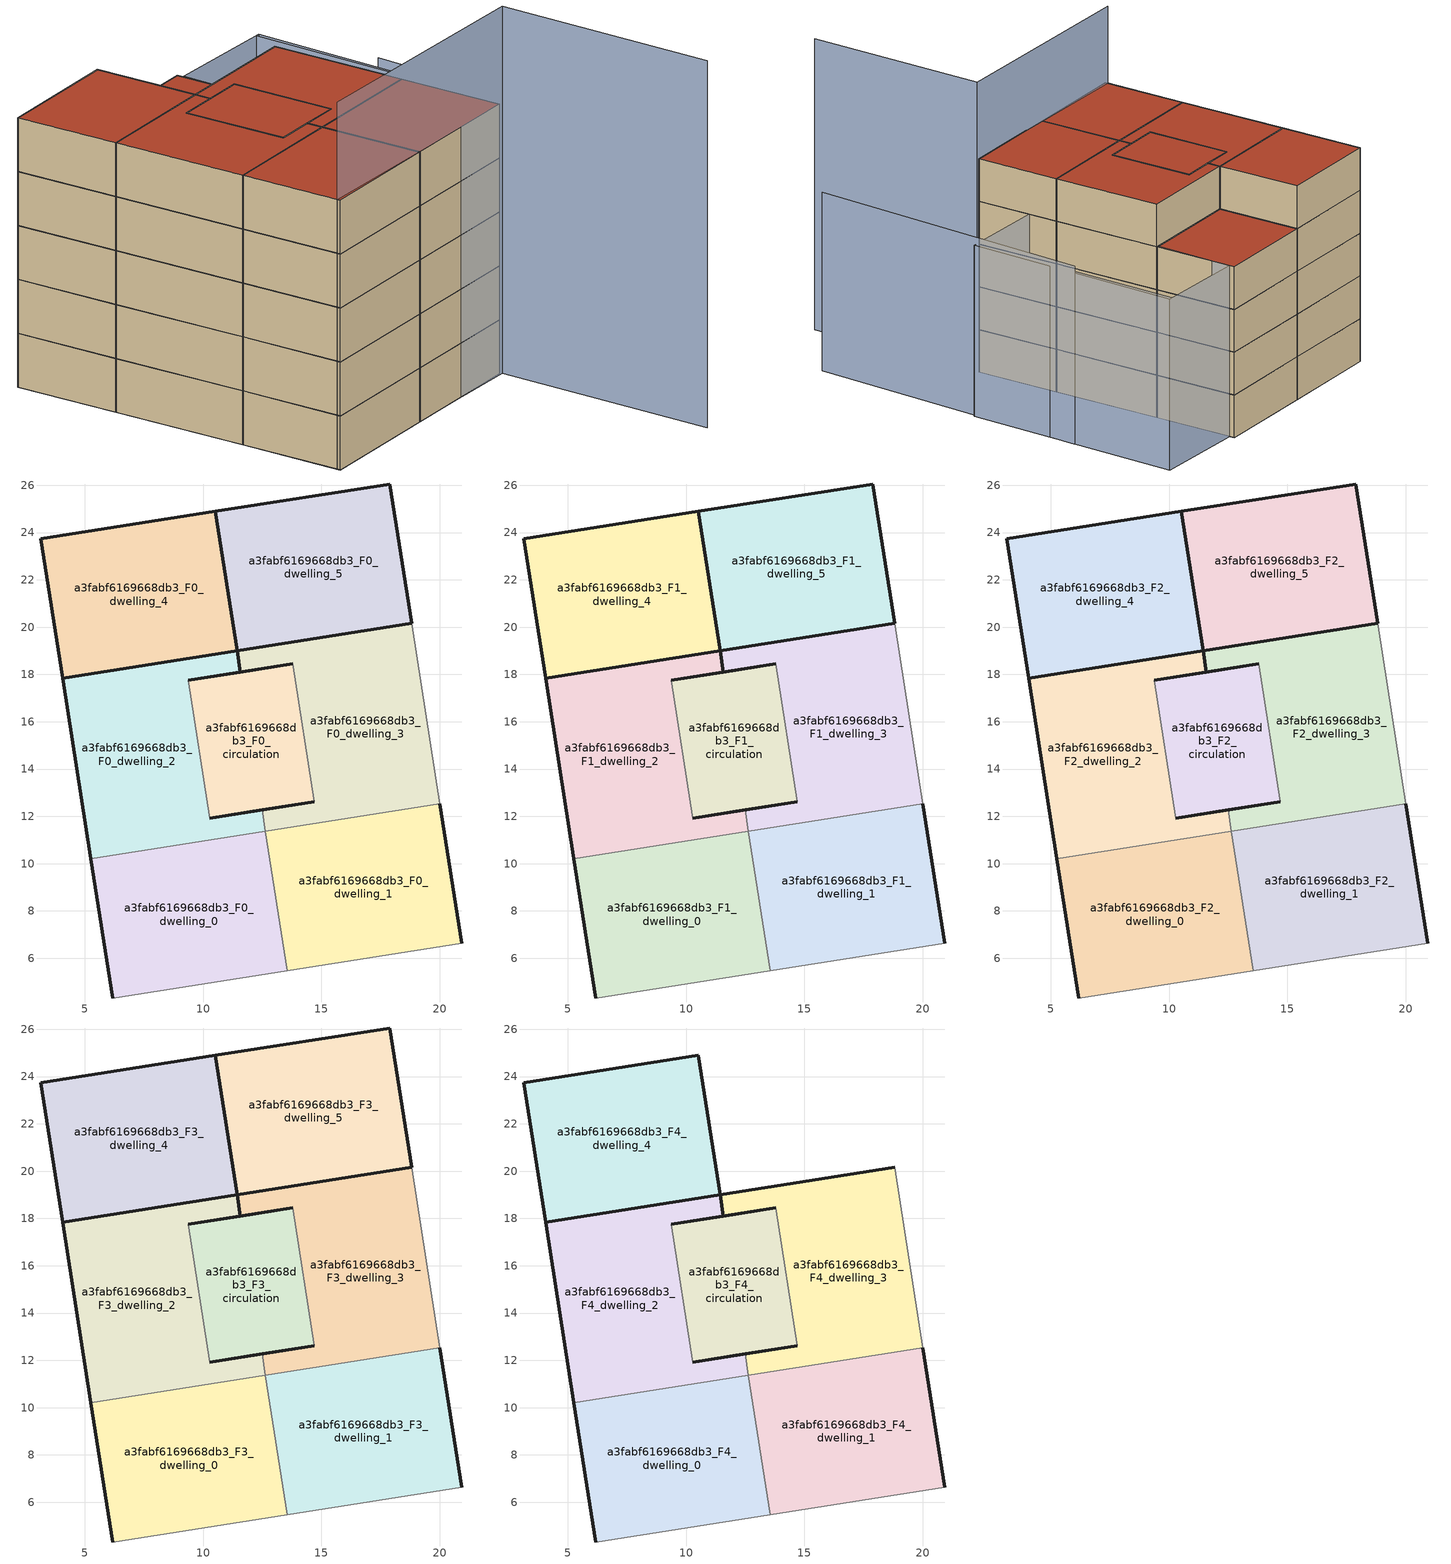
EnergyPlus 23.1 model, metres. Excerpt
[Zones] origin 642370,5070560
a3fabf6169668db3_F0_dwelling_0
 floor ground (EU_floor_Construction): 13.56,5.48 12.63,11.37 5.26,10.21 6.18,4.32 z0
 wall outside (EU_wall_Construction): 6.18,4.32 5.26,10.21 z0:3
 wall adiabatic (EU_wall_Construction): 13.56,5.48 6.18,4.32 z0:3
 wall to a3fabf6169668db3_F0_dwelling_1 (EU_wall_Construction): 12.63,11.37 13.56,5.48 z0:3
 wall to a3fabf6169668db3_F0_dwelling_2 (EU_wall_Construction): 5.26,10.21 12.63,11.37 z0:3
a3fabf6169668db3_F0_dwelling_1
 floor ground (EU_floor_Construction): 20.93,6.63 20.01,12.52 12.63,11.37 13.56,5.48 z0
 wall outside (EU_wall_Construction): 20.01,12.52 20.93,6.63 z0:3
 wall adiabatic (EU_wall_Construction): 20.93,6.63 13.56,5.48 z0:3
 wall to a3fabf6169668db3_F0_dwelling_3 (EU_wall_Construction): 12.63,11.37 20.01,12.52 z0:3
a3fabf6169668db3_F0_dwelling_2
 floor ground (EU_floor_Construction): 12.63,11.37 12.49,12.27 10.28,11.93 9.37,17.75 11.58,18.1 11.44,19 4.06,17.85 5.26,10.21 z0
 wall outside (EU_wall_Construction): 10.28,11.93 12.49,12.27 / 5.26,10.21 4.06,17.85 11.44,19 11.58,18.1 9.37,17.75 z0:3
 wall to a3fabf6169668db3_F0_circulation (EU_wall_Construction): 9.37,17.75 10.28,11.93 z0:3
 wall to a3fabf6169668db3_F0_dwelling_3 (EU_wall_Construction): 12.49,12.27 12.63,11.37 z0:3
a3fabf6169668db3_F0_dwelling_3
 floor ground (EU_floor_Construction): 20.01,12.52 18.81,20.16 11.44,19 11.58,18.1 13.79,18.45 14.7,12.62 12.49,12.27 12.63,11.37 z0
 wall outside (EU_wall_Construction): 12.49,12.27 14.7,12.62 / 13.79,18.45 11.58,18.1 11.44,19 18.81,20.16 z0:3
 wall adiabatic (EU_wall_Construction): 18.81,20.16 20.01,12.52 z0:3
 wall to a3fabf6169668db3_F0_circulation (EU_wall_Construction): 14.7,12.62 13.79,18.45 z0:3
a3fabf6169668db3_F0_dwelling_4
 floor ground (EU_floor_Construction): 11.44,19 10.51,24.89 3.14,23.74 4.06,17.85 z0
 wall outside (EU_wall_Construction): 11.44,19 4.06,17.85 3.14,23.74 10.51,24.89 11.44,19 z0:3
a3fabf6169668db3_F0_dwelling_5
 floor ground (EU_floor_Construction): 18.81,20.16 17.89,26.05 10.51,24.89 11.44,19 z0
 wall outside (EU_wall_Construction): 18.81,20.16 11.44,19 10.51,24.89 17.89,26.05 18.81,20.16 z0:3
a3fabf6169668db3_F0_circulation
 floor ground (EU_floor_Construction): 14.7,12.62 13.79,18.45 9.37,17.75 10.28,11.93 z0
 wall outside (EU_wall_Construction): 14.7,12.62 10.28,11.93 / 9.37,17.75 13.79,18.45 z0:3
a3fabf6169668db3_F1_dwelling_0
 floor to a3fabf6169668db3_F0_dwelling_0 (EU_floor_Construction): 13.56,5.48 12.63,11.37 5.26,10.21 6.18,4.32 z3
 wall outside (EU_wall_Construction): 6.18,4.32 5.26,10.21 z3:6
 wall adiabatic (EU_wall_Construction): 13.56,5.48 6.18,4.32 z3:6
 wall to a3fabf6169668db3_F1_dwelling_1 (EU_wall_Construction): 12.63,11.37 13.56,5.48 z3:6
 wall to a3fabf6169668db3_F1_dwelling_2 (EU_wall_Construction): 5.26,10.21 12.63,11.37 z3:6
a3fabf6169668db3_F1_dwelling_1
 floor to a3fabf6169668db3_F0_dwelling_1 (EU_floor_Construction): 20.93,6.63 20.01,12.52 12.63,11.37 13.56,5.48 z3
 wall outside (EU_wall_Construction): 20.01,12.52 20.93,6.63 z3:6
 wall adiabatic (EU_wall_Construction): 20.93,6.63 13.56,5.48 z3:6
 wall to a3fabf6169668db3_F1_dwelling_3 (EU_wall_Construction): 12.63,11.37 20.01,12.52 z3:6
a3fabf6169668db3_F1_dwelling_2
 floor to a3fabf6169668db3_F0_dwelling_2 (EU_floor_Construction): 12.63,11.37 12.49,12.27 10.28,11.93 9.37,17.75 11.58,18.1 11.44,19 4.06,17.85 5.26,10.21 z3
 wall outside (EU_wall_Construction): 10.28,11.93 12.49,12.27 / 5.26,10.21 4.06,17.85 11.44,19 11.58,18.1 9.37,17.75 z3:6
 wall to a3fabf6169668db3_F1_circulation (EU_wall_Construction): 9.37,17.75 10.28,11.93 z3:6
 wall to a3fabf6169668db3_F1_dwelling_3 (EU_wall_Construction): 12.49,12.27 12.63,11.37 z3:6
a3fabf6169668db3_F1_dwelling_3
 floor to a3fabf6169668db3_F0_dwelling_3 (EU_floor_Construction): 20.01,12.52 18.81,20.16 11.44,19 11.58,18.1 13.79,18.45 14.7,12.62 12.49,12.27 12.63,11.37 z3
 wall outside (EU_wall_Construction): 12.49,12.27 14.7,12.62 / 13.79,18.45 11.58,18.1 11.44,19 18.81,20.16 z3:6
 wall adiabatic (EU_wall_Construction): 18.81,20.16 20.01,12.52 z3:6
 wall to a3fabf6169668db3_F1_circulation (EU_wall_Construction): 14.7,12.62 13.79,18.45 z3:6
a3fabf6169668db3_F1_dwelling_4
 floor to a3fabf6169668db3_F0_dwelling_4 (EU_floor_Construction): 11.44,19 10.51,24.89 3.14,23.74 4.06,17.85 z3
 wall outside (EU_wall_Construction): 11.44,19 4.06,17.85 3.14,23.74 10.51,24.89 11.44,19 z3:6
a3fabf6169668db3_F1_dwelling_5
 floor to a3fabf6169668db3_F0_dwelling_5 (EU_floor_Construction): 18.81,20.16 17.89,26.05 10.51,24.89 11.44,19 z3
 wall outside (EU_wall_Construction): 18.81,20.16 11.44,19 10.51,24.89 17.89,26.05 18.81,20.16 z3:6
a3fabf6169668db3_F1_circulation
 floor to a3fabf6169668db3_F0_circulation (EU_floor_Construction): 14.7,12.62 13.79,18.45 9.37,17.75 10.28,11.93 z3
 wall outside (EU_wall_Construction): 14.7,12.62 10.28,11.93 / 9.37,17.75 13.79,18.45 z3:6
a3fabf6169668db3_F2_dwelling_0
 floor to a3fabf6169668db3_F1_dwelling_0 (EU_floor_Construction): 13.56,5.48 12.63,11.37 5.26,10.21 6.18,4.32 z6
 wall outside (EU_wall_Construction): 6.18,4.32 5.26,10.21 z6:9
 wall adiabatic (EU_wall_Construction): 13.56,5.48 6.18,4.32 z6:9
 wall to a3fabf6169668db3_F2_dwelling_1 (EU_wall_Construction): 12.63,11.37 13.56,5.48 z6:9
 wall to a3fabf6169668db3_F2_dwelling_2 (EU_wall_Construction): 5.26,10.21 12.63,11.37 z6:9
a3fabf6169668db3_F2_dwelling_1
 floor to a3fabf6169668db3_F1_dwelling_1 (EU_floor_Construction): 20.93,6.63 20.01,12.52 12.63,11.37 13.56,5.48 z6
 wall outside (EU_wall_Construction): 20.01,12.52 20.93,6.63 z6:9
 wall adiabatic (EU_wall_Construction): 20.93,6.63 13.56,5.48 z6:9
 wall to a3fabf6169668db3_F2_dwelling_3 (EU_wall_Construction): 12.63,11.37 20.01,12.52 z6:9
a3fabf6169668db3_F2_dwelling_2
 floor to a3fabf6169668db3_F1_dwelling_2 (EU_floor_Construction): 12.63,11.37 12.49,12.27 10.28,11.93 9.37,17.75 11.58,18.1 11.44,19 4.06,17.85 5.26,10.21 z6
 wall outside (EU_wall_Construction): 10.28,11.93 12.49,12.27 / 5.26,10.21 4.06,17.85 11.44,19 11.58,18.1 9.37,17.75 z6:9
 wall to a3fabf6169668db3_F2_circulation (EU_wall_Construction): 9.37,17.75 10.28,11.93 z6:9
 wall to a3fabf6169668db3_F2_dwelling_3 (EU_wall_Construction): 12.49,12.27 12.63,11.37 z6:9
a3fabf6169668db3_F2_dwelling_3
 floor to a3fabf6169668db3_F1_dwelling_3 (EU_floor_Construction): 20.01,12.52 18.81,20.16 11.44,19 11.58,18.1 13.79,18.45 14.7,12.62 12.49,12.27 12.63,11.37 z6
 wall outside (EU_wall_Construction): 12.49,12.27 14.7,12.62 / 13.79,18.45 11.58,18.1 11.44,19 18.81,20.16 z6:9
 wall adiabatic (EU_wall_Construction): 18.81,20.16 20.01,12.52 z6:9
 wall to a3fabf6169668db3_F2_circulation (EU_wall_Construction): 14.7,12.62 13.79,18.45 z6:9
a3fabf6169668db3_F2_dwelling_4
 floor to a3fabf6169668db3_F1_dwelling_4 (EU_floor_Construction): 11.44,19 10.51,24.89 3.14,23.74 4.06,17.85 z6
 wall outside (EU_wall_Construction): 11.44,19 4.06,17.85 3.14,23.74 10.51,24.89 11.44,19 z6:9
a3fabf6169668db3_F2_dwelling_5
 floor to a3fabf6169668db3_F1_dwelling_5 (EU_floor_Construction): 18.81,20.16 17.89,26.05 10.51,24.89 11.44,19 z6
 wall outside (EU_wall_Construction): 18.81,20.16 11.44,19 10.51,24.89 17.89,26.05 18.81,20.16 z6:9
a3fabf6169668db3_F2_circulation
 floor to a3fabf6169668db3_F1_circulation (EU_floor_Construction): 14.7,12.62 13.79,18.45 9.37,17.75 10.28,11.93 z6
 wall outside (EU_wall_Construction): 14.7,12.62 10.28,11.93 / 9.37,17.75 13.79,18.45 z6:9
a3fabf6169668db3_F3_dwelling_0
 floor to a3fabf6169668db3_F2_dwelling_0 (EU_floor_Construction): 13.56,5.48 12.63,11.37 5.26,10.21 6.18,4.32 z9
 wall outside (EU_wall_Construction): 6.18,4.32 5.26,10.21 z9:12
 wall adiabatic (EU_wall_Construction): 13.56,5.48 6.18,4.32 z9:12
 wall to a3fabf6169668db3_F3_dwelling_1 (EU_wall_Construction): 12.63,11.37 13.56,5.48 z9:12
 wall to a3fabf6169668db3_F3_dwelling_2 (EU_wall_Construction): 5.26,10.21 12.63,11.37 z9:12
a3fabf6169668db3_F3_dwelling_1
 floor to a3fabf6169668db3_F2_dwelling_1 (EU_floor_Construction): 20.93,6.63 20.01,12.52 12.63,11.37 13.56,5.48 z9
 wall outside (EU_wall_Construction): 20.01,12.52 20.93,6.63 z9:12
 wall adiabatic (EU_wall_Construction): 20.93,6.63 13.56,5.48 z9:12
 wall to a3fabf6169668db3_F3_dwelling_3 (EU_wall_Construction): 12.63,11.37 20.01,12.52 z9:12
a3fabf6169668db3_F3_dwelling_2
 floor to a3fabf6169668db3_F2_dwelling_2 (EU_floor_Construction): 12.63,11.37 12.49,12.27 10.28,11.93 9.37,17.75 11.58,18.1 11.44,19 4.06,17.85 5.26,10.21 z9
 wall outside (EU_wall_Construction): 10.28,11.93 12.49,12.27 / 5.26,10.21 4.06,17.85 11.44,19 11.58,18.1 9.37,17.75 z9:12
 wall to a3fabf6169668db3_F3_circulation (EU_wall_Construction): 9.37,17.75 10.28,11.93 z9:12
 wall to a3fabf6169668db3_F3_dwelling_3 (EU_wall_Construction): 12.49,12.27 12.63,11.37 z9:12
a3fabf6169668db3_F3_dwelling_3
 floor to a3fabf6169668db3_F2_dwelling_3 (EU_floor_Construction): 20.01,12.52 18.81,20.16 11.44,19 11.58,18.1 13.79,18.45 14.7,12.62 12.49,12.27 12.63,11.37 z9
 wall outside (EU_wall_Construction): 12.49,12.27 14.7,12.62 / 13.79,18.45 11.58,18.1 11.44,19 18.81,20.16 z9:12
 wall adiabatic (EU_wall_Construction): 18.81,20.16 20.01,12.52 z9:12
 wall to a3fabf6169668db3_F3_circulation (EU_wall_Construction): 14.7,12.62 13.79,18.45 z9:12
a3fabf6169668db3_F3_dwelling_4
 floor to a3fabf6169668db3_F2_dwelling_4 (EU_floor_Construction): 11.44,19 10.51,24.89 3.14,23.74 4.06,17.85 z9
 wall outside (EU_wall_Construction): 11.44,19 4.06,17.85 3.14,23.74 10.51,24.89 11.44,19 z9:12
a3fabf6169668db3_F3_dwelling_5
 floor to a3fabf6169668db3_F2_dwelling_5 (EU_floor_Construction): 18.81,20.16 17.89,26.05 10.51,24.89 11.44,19 z9
 wall outside (EU_wall_Construction): 18.81,20.16 11.44,19 10.51,24.89 17.89,26.05 18.81,20.16 z9:12
 roof outside (EU_roof_Construction): 17.89,26.05 18.81,20.16 11.44,19 10.51,24.89 z12
a3fabf6169668db3_F3_circulation
 floor to a3fabf6169668db3_F2_circulation (EU_floor_Construction): 14.7,12.62 13.79,18.45 9.37,17.75 10.28,11.93 z9
 wall outside (EU_wall_Construction): 14.7,12.62 10.28,11.93 / 9.37,17.75 13.79,18.45 z9:12
a3fabf6169668db3_F4_dwelling_0
 floor to a3fabf6169668db3_F3_dwelling_0 (EU_floor_Construction): 13.56,5.48 12.63,11.37 5.26,10.21 6.18,4.32 z12
 wall outside (EU_wall_Construction): 6.18,4.32 5.26,10.21 z12:15
 wall adiabatic (EU_wall_Construction): 13.56,5.48 6.18,4.32 z12:15
 wall to a3fabf6169668db3_F4_dwelling_1 (EU_wall_Construction): 12.63,11.37 13.56,5.48 z12:15
 wall to a3fabf6169668db3_F4_dwelling_2 (EU_wall_Construction): 5.26,10.21 12.63,11.37 z12:15
 roof outside (EU_roof_Construction): 12.63,11.37 13.56,5.48 6.18,4.32 5.26,10.21 z15
a3fabf6169668db3_F4_dwelling_1
 floor to a3fabf6169668db3_F3_dwelling_1 (EU_floor_Construction): 20.93,6.63 20.01,12.52 12.63,11.37 13.56,5.48 z12
 wall outside (EU_wall_Construction): 20.01,12.52 20.93,6.63 z12:15
 wall adiabatic (EU_wall_Construction): 20.93,6.63 13.56,5.48 z12:15
 wall to a3fabf6169668db3_F4_dwelling_3 (EU_wall_Construction): 12.63,11.37 20.01,12.52 z12:15
 roof outside (EU_roof_Construction): 20.01,12.52 20.93,6.63 13.56,5.48 12.63,11.37 z15
a3fabf6169668db3_F4_dwelling_2
 floor to a3fabf6169668db3_F3_dwelling_2 (EU_floor_Construction): 12.63,11.37 12.49,12.27 10.28,11.93 9.37,17.75 11.58,18.1 11.44,19 4.06,17.85 5.26,10.21 z12
 wall outside (EU_wall_Construction): 10.28,11.93 12.49,12.27 / 5.26,10.21 4.06,17.85 11.44,19 11.58,18.1 9.37,17.75 z12:15
 wall to a3fabf6169668db3_F4_circulation (EU_wall_Construction): 9.37,17.75 10.28,11.93 z12:15
 wall to a3fabf6169668db3_F4_dwelling_3 (EU_wall_Construction): 12.49,12.27 12.63,11.37 z12:15
 roof outside (EU_roof_Construction): 11.44,19 11.58,18.1 9.37,17.75 10.28,11.93 12.49,12.27 12.63,11.37 5.26,10.21 4.06,17.85 z15
a3fabf6169668db3_F4_dwelling_3
 floor to a3fabf6169668db3_F3_dwelling_3 (EU_floor_Construction): 20.01,12.52 18.81,20.16 11.44,19 11.58,18.1 13.79,18.45 14.7,12.62 12.49,12.27 12.63,11.37 z12
 wall outside (EU_wall_Construction): 12.49,12.27 14.7,12.62 / 13.79,18.45 11.58,18.1 11.44,19 18.81,20.16 z12:15
 wall adiabatic (EU_wall_Construction): 18.81,20.16 20.01,12.52 z12:15
 wall to a3fabf6169668db3_F4_circulation (EU_wall_Construction): 14.7,12.62 13.79,18.45 z12:15
 roof outside (EU_roof_Construction): 18.81,20.16 20.01,12.52 12.63,11.37 12.49,12.27 14.7,12.62 13.79,18.45 11.58,18.1 11.44,19 z15
a3fabf6169668db3_F4_dwelling_4
 floor to a3fabf6169668db3_F3_dwelling_4 (EU_floor_Construction): 11.44,19 10.51,24.89 3.14,23.74 4.06,17.85 z12
 wall outside (EU_wall_Construction): 11.44,19 4.06,17.85 3.14,23.74 10.51,24.89 11.44,19 z12:15
 roof outside (EU_roof_Construction): 10.51,24.89 11.44,19 4.06,17.85 3.14,23.74 z15
a3fabf6169668db3_F4_circulation
 floor to a3fabf6169668db3_F3_circulation (EU_floor_Construction): 14.7,12.62 13.79,18.45 9.37,17.75 10.28,11.93 z12
 wall outside (EU_wall_Construction): 14.7,12.62 10.28,11.93 / 9.37,17.75 13.79,18.45 z12:15
 roof outside (EU_roof_Construction): 13.79,18.45 14.7,12.62 10.28,11.93 9.37,17.75 z15
shading: 27.46,-1.09 25.54,19.11 z0:12.5; 25.9,14.81 24.39,26.46 / 17.99,25.69 24.6,26.49 / 24.6,26.49 26.44,11.2 / 26.44,11.2 19.84,10.4 / 19.84,10.4 17.99,25.69 z0:12; 6.15,4.51 21.06,6.59 / 21.06,6.59 22.8,-5.94 z0:20.4
[Building]
EU S2 Campaign: North Axis=0; Terrain=City; Solar Distribution=FullExterior
[Site:Location]
Lyon-Bron: Latitude=45.75; Longitude=5; Time Zone=1; Elevation=198
[SizingPeriod:WeatherFileDays]
AnnualSizingPeriod: Begin Month=1; Begin Day of Month=1; End Month=12; End Day of Month=31; Day of Week for Start Day=Monday; Use Weather File Daylight Saving Period=No; Use Weather File Rain and Snow Indicators=No
[MATERIAL]
EU_InternalMass_Material: Roughness=MediumRough; Thickness=0.1; Conductivity=1; Density=1800; Specific Heat=900; Thermal Absorptance=0.9; Solar Absorptance=0.7; Visible Absorptance=0.7
[MATERIAL:NOMASS] Roughness=MediumRough; Thermal Absorptance=0.9; Solar Absorptance=0.7; Visible Absorptance=0.7
Name | Thermal Resistance
EU_wall_NoMass | 0.776494
EU_roof_NoMass | 0.486893
EU_floor_NoMass | 0.421597
[CONSTRUCTION]
EU_wall_Construction: EU_wall_NoMass
EU_roof_Construction: EU_roof_NoMass
EU_floor_Construction: EU_floor_NoMass
EU_InternalMass_Construction: EU_InternalMass_Material
[ZONE] Type=1; Multiplier=1; Ceiling Height=autocalculate; Floor Area=autocalculate; Part of Total Floor Area=Yes
Name | Volume
a3fabf6169668db3_F0_dwelling_0; a3fabf6169668db3_F1_dwelling_0; a3fabf6169668db3_F2_dwelling_0; a3fabf6169668db3_F3_dwelling_0; a3fabf6169668db3_F4_dwelling_0; a3fabf6169668db3_F0_dwelling_1 | 133.504
a3fabf6169668db3_F1_dwelling_1; a3fabf6169668db3_F2_dwelling_1; a3fabf6169668db3_F3_dwelling_1; a3fabf6169668db3_F4_dwelling_1 | 133.503
a3fabf6169668db3_F0_dwelling_2; a3fabf6169668db3_F1_dwelling_2; a3fabf6169668db3_F2_dwelling_2; a3fabf6169668db3_F3_dwelling_2; a3fabf6169668db3_F4_dwelling_2 | 133.509
a3fabf6169668db3_F0_dwelling_3 | 133.505
a3fabf6169668db3_F1_dwelling_3; a3fabf6169668db3_F2_dwelling_3; a3fabf6169668db3_F3_dwelling_3; a3fabf6169668db3_F4_dwelling_3 | 133.506
a3fabf6169668db3_F0_dwelling_4; a3fabf6169668db3_F1_dwelling_4; a3fabf6169668db3_F2_dwelling_4; a3fabf6169668db3_F3_dwelling_4; a3fabf6169668db3_F4_dwelling_4 | 133.51
a3fabf6169668db3_F0_dwelling_5; a3fabf6169668db3_F1_dwelling_5; a3fabf6169668db3_F2_dwelling_5; a3fabf6169668db3_F3_dwelling_5 | 133.5
a3fabf6169668db3_F0_circulation | 79.2151
a3fabf6169668db3_F1_circulation; a3fabf6169668db3_F2_circulation; a3fabf6169668db3_F3_circulation; a3fabf6169668db3_F4_circulation | 79.2158
[INTERNALMASS] Construction=EU_InternalMass_Construction
Name | Zone or ZoneList | Surface Area
a3fabf6169668db3_F0_dwelling_0_EU_InternalMass | a3fabf6169668db3_F0_dwelling_0 | 44.5027
a3fabf6169668db3_F0_dwelling_1_EU_InternalMass | a3fabf6169668db3_F0_dwelling_1 | 44.5027
a3fabf6169668db3_F0_dwelling_2_EU_InternalMass | a3fabf6169668db3_F0_dwelling_2 | 44.5027
a3fabf6169668db3_F0_dwelling_3_EU_InternalMass | a3fabf6169668db3_F0_dwelling_3 | 44.5027
a3fabf6169668db3_F0_dwelling_4_EU_InternalMass | a3fabf6169668db3_F0_dwelling_4 | 44.5027
a3fabf6169668db3_F0_dwelling_5_EU_InternalMass | a3fabf6169668db3_F0_dwelling_5 | 44.5027
a3fabf6169668db3_F1_dwelling_0_EU_InternalMass | a3fabf6169668db3_F1_dwelling_0 | 44.5027
a3fabf6169668db3_F1_dwelling_1_EU_InternalMass | a3fabf6169668db3_F1_dwelling_1 | 44.5027
a3fabf6169668db3_F1_dwelling_2_EU_InternalMass | a3fabf6169668db3_F1_dwelling_2 | 44.5027
a3fabf6169668db3_F1_dwelling_3_EU_InternalMass | a3fabf6169668db3_F1_dwelling_3 | 44.5027
a3fabf6169668db3_F1_dwelling_4_EU_InternalMass | a3fabf6169668db3_F1_dwelling_4 | 44.5027
a3fabf6169668db3_F1_dwelling_5_EU_InternalMass | a3fabf6169668db3_F1_dwelling_5 | 44.5027
a3fabf6169668db3_F2_dwelling_0_EU_InternalMass | a3fabf6169668db3_F2_dwelling_0 | 44.5027
a3fabf6169668db3_F2_dwelling_1_EU_InternalMass | a3fabf6169668db3_F2_dwelling_1 | 44.5027
a3fabf6169668db3_F2_dwelling_2_EU_InternalMass | a3fabf6169668db3_F2_dwelling_2 | 44.5027
a3fabf6169668db3_F2_dwelling_3_EU_InternalMass | a3fabf6169668db3_F2_dwelling_3 | 44.5027
a3fabf6169668db3_F2_dwelling_4_EU_InternalMass | a3fabf6169668db3_F2_dwelling_4 | 44.5027
a3fabf6169668db3_F2_dwelling_5_EU_InternalMass | a3fabf6169668db3_F2_dwelling_5 | 44.5027
a3fabf6169668db3_F3_dwelling_0_EU_InternalMass | a3fabf6169668db3_F3_dwelling_0 | 44.5027
a3fabf6169668db3_F3_dwelling_1_EU_InternalMass | a3fabf6169668db3_F3_dwelling_1 | 44.5027
a3fabf6169668db3_F3_dwelling_2_EU_InternalMass | a3fabf6169668db3_F3_dwelling_2 | 44.5027
a3fabf6169668db3_F3_dwelling_3_EU_InternalMass | a3fabf6169668db3_F3_dwelling_3 | 44.5027
a3fabf6169668db3_F3_dwelling_4_EU_InternalMass | a3fabf6169668db3_F3_dwelling_4 | 44.5027
a3fabf6169668db3_F3_dwelling_5_EU_InternalMass | a3fabf6169668db3_F3_dwelling_5 | 44.5027
a3fabf6169668db3_F4_dwelling_0_EU_InternalMass | a3fabf6169668db3_F4_dwelling_0 | 44.5027
a3fabf6169668db3_F4_dwelling_1_EU_InternalMass | a3fabf6169668db3_F4_dwelling_1 | 44.5027
a3fabf6169668db3_F4_dwelling_2_EU_InternalMass | a3fabf6169668db3_F4_dwelling_2 | 89.0053
a3fabf6169668db3_F4_dwelling_3_EU_InternalMass | a3fabf6169668db3_F4_dwelling_3 | 44.5027
a3fabf6169668db3_F4_dwelling_4_EU_InternalMass | a3fabf6169668db3_F4_dwelling_4 | 44.5027
[OTHEREQUIPMENT] Fuel Type=Electricity; Design Level Calculation Method=Watts/Area; Power per Zone Floor Area=1; Fraction Latent=0; Fraction Radiant=0; Fraction Lost=0; Carbon Dioxide Generation Rate=0; EndUse Subcategory=EU_Step8_InternalGains
Name | Zone or ZoneList or Space or SpaceList | Schedule
EU_Step8_InternalGain_a3fabf6169668db3_F0_dwelling_0_f000 | a3fabf6169668db3_F0_dwelling_0 | EU_Step8_GainSchedule_a3fabf6169668db3_F0_dwelling_0_f000
EU_Step8_InternalGain_a3fabf6169668db3_F0_dwelling_1_f000 | a3fabf6169668db3_F0_dwelling_1 | EU_Step8_GainSchedule_a3fabf6169668db3_F0_dwelling_1_f000
EU_Step8_InternalGain_a3fabf6169668db3_F0_dwelling_2_f000 | a3fabf6169668db3_F0_dwelling_2 | EU_Step8_GainSchedule_a3fabf6169668db3_F0_dwelling_2_f000
EU_Step8_InternalGain_a3fabf6169668db3_F0_dwelling_3_f000 | a3fabf6169668db3_F0_dwelling_3 | EU_Step8_GainSchedule_a3fabf6169668db3_F0_dwelling_3_f000
EU_Step8_InternalGain_a3fabf6169668db3_F0_dwelling_4_f000 | a3fabf6169668db3_F0_dwelling_4 | EU_Step8_GainSchedule_a3fabf6169668db3_F0_dwelling_4_f000
EU_Step8_InternalGain_a3fabf6169668db3_F0_dwelling_5_f000 | a3fabf6169668db3_F0_dwelling_5 | EU_Step8_GainSchedule_a3fabf6169668db3_F0_dwelling_5_f000
EU_Step8_InternalGain_a3fabf6169668db3_F1_dwelling_0_f000 | a3fabf6169668db3_F1_dwelling_0 | EU_Step8_GainSchedule_a3fabf6169668db3_F1_dwelling_0_f000
EU_Step8_InternalGain_a3fabf6169668db3_F1_dwelling_1_f000 | a3fabf6169668db3_F1_dwelling_1 | EU_Step8_GainSchedule_a3fabf6169668db3_F1_dwelling_1_f000
EU_Step8_InternalGain_a3fabf6169668db3_F1_dwelling_2_f000 | a3fabf6169668db3_F1_dwelling_2 | EU_Step8_GainSchedule_a3fabf6169668db3_F1_dwelling_2_f000
EU_Step8_InternalGain_a3fabf6169668db3_F1_dwelling_3_f000 | a3fabf6169668db3_F1_dwelling_3 | EU_Step8_GainSchedule_a3fabf6169668db3_F1_dwelling_3_f000
EU_Step8_InternalGain_a3fabf6169668db3_F1_dwelling_4_f000 | a3fabf6169668db3_F1_dwelling_4 | EU_Step8_GainSchedule_a3fabf6169668db3_F1_dwelling_4_f000
EU_Step8_InternalGain_a3fabf6169668db3_F1_dwelling_5_f000 | a3fabf6169668db3_F1_dwelling_5 | EU_Step8_GainSchedule_a3fabf6169668db3_F1_dwelling_5_f000
EU_Step8_InternalGain_a3fabf6169668db3_F2_dwelling_0_f000 | a3fabf6169668db3_F2_dwelling_0 | EU_Step8_GainSchedule_a3fabf6169668db3_F2_dwelling_0_f000
EU_Step8_InternalGain_a3fabf6169668db3_F2_dwelling_1_f000 | a3fabf6169668db3_F2_dwelling_1 | EU_Step8_GainSchedule_a3fabf6169668db3_F2_dwelling_1_f000
EU_Step8_InternalGain_a3fabf6169668db3_F2_dwelling_2_f000 | a3fabf6169668db3_F2_dwelling_2 | EU_Step8_GainSchedule_a3fabf6169668db3_F2_dwelling_2_f000
EU_Step8_InternalGain_a3fabf6169668db3_F2_dwelling_3_f000 | a3fabf6169668db3_F2_dwelling_3 | EU_Step8_GainSchedule_a3fabf6169668db3_F2_dwelling_3_f000
EU_Step8_InternalGain_a3fabf6169668db3_F2_dwelling_4_f000 | a3fabf6169668db3_F2_dwelling_4 | EU_Step8_GainSchedule_a3fabf6169668db3_F2_dwelling_4_f000
EU_Step8_InternalGain_a3fabf6169668db3_F2_dwelling_5_f000 | a3fabf6169668db3_F2_dwelling_5 | EU_Step8_GainSchedule_a3fabf6169668db3_F2_dwelling_5_f000
EU_Step8_InternalGain_a3fabf6169668db3_F3_dwelling_0_f000 | a3fabf6169668db3_F3_dwelling_0 | EU_Step8_GainSchedule_a3fabf6169668db3_F3_dwelling_0_f000
EU_Step8_InternalGain_a3fabf6169668db3_F3_dwelling_1_f000 | a3fabf6169668db3_F3_dwelling_1 | EU_Step8_GainSchedule_a3fabf6169668db3_F3_dwelling_1_f000
EU_Step8_InternalGain_a3fabf6169668db3_F3_dwelling_2_f000 | a3fabf6169668db3_F3_dwelling_2 | EU_Step8_GainSchedule_a3fabf6169668db3_F3_dwelling_2_f000
EU_Step8_InternalGain_a3fabf6169668db3_F3_dwelling_3_f000 | a3fabf6169668db3_F3_dwelling_3 | EU_Step8_GainSchedule_a3fabf6169668db3_F3_dwelling_3_f000
EU_Step8_InternalGain_a3fabf6169668db3_F3_dwelling_4_f000 | a3fabf6169668db3_F3_dwelling_4 | EU_Step8_GainSchedule_a3fabf6169668db3_F3_dwelling_4_f000
EU_Step8_InternalGain_a3fabf6169668db3_F3_dwelling_5_f000 | a3fabf6169668db3_F3_dwelling_5 | EU_Step8_GainSchedule_a3fabf6169668db3_F3_dwelling_5_f000
EU_Step8_InternalGain_a3fabf6169668db3_F4_dwelling_0_f000 | a3fabf6169668db3_F4_dwelling_0 | EU_Step8_GainSchedule_a3fabf6169668db3_F4_dwelling_0_f000
EU_Step8_InternalGain_a3fabf6169668db3_F4_dwelling_1_f000 | a3fabf6169668db3_F4_dwelling_1 | EU_Step8_GainSchedule_a3fabf6169668db3_F4_dwelling_1_f000
EU_Step8_InternalGain_a3fabf6169668db3_F4_dwelling_2_f000 | a3fabf6169668db3_F4_dwelling_2 | EU_Step8_GainSchedule_a3fabf6169668db3_F4_dwelling_2_f000
EU_Step8_InternalGain_a3fabf6169668db3_F4_dwelling_3_f000 | a3fabf6169668db3_F4_dwelling_3 | EU_Step8_GainSchedule_a3fabf6169668db3_F4_dwelling_3_f000
EU_Step8_InternalGain_a3fabf6169668db3_F4_dwelling_4_f000 | a3fabf6169668db3_F4_dwelling_4 | EU_Step8_GainSchedule_a3fabf6169668db3_F4_dwelling_4_f000
[ZONEINFILTRATION:DESIGNFLOWRATE] Schedule=EU_AlwaysOn; Design Flow Rate Calculation Method=Flow/Area; Flow Rate per Floor Area=0.0005; Constant Term Coefficient=1; Temperature Term Coefficient=0; Velocity Term Coefficient=0; Velocity Squared Term Coefficient=0
Name | Zone or ZoneList or Space or SpaceList
EU_Circulation_Infiltration_a3fabf6169668db3_F0_circulation | a3fabf6169668db3_F0_circulation
EU_Circulation_Infiltration_a3fabf6169668db3_F1_circulation | a3fabf6169668db3_F1_circulation
EU_Circulation_Infiltration_a3fabf6169668db3_F2_circulation | a3fabf6169668db3_F2_circulation
EU_Circulation_Infiltration_a3fabf6169668db3_F3_circulation | a3fabf6169668db3_F3_circulation
EU_Circulation_Infiltration_a3fabf6169668db3_F4_circulation | a3fabf6169668db3_F4_circulation
[ZONEVENTILATION:DESIGNFLOWRATE] Schedule=EU_AlwaysOn; Design Flow Rate Calculation Method=AirChanges/Hour; Air Changes per Hour=0.693814; Ventilation Type=Natural; Fan Pressure Rise=0; Fan Total Efficiency=1; Constant Term Coefficient=1; Temperature Term Coefficient=0; Velocity Term Coefficient=0; Velocity Squared Term Coefficient=0; Minimum Indoor Temperature=-100; Maximum Indoor Temperature=100; Delta Temperature=-100; Minimum Outdoor Temperature=-100; Maximum Outdoor Temperature=100; Maximum Wind Speed=40
Name | Zone or ZoneList or Space or SpaceList
EU_ConstantAir_a3fabf6169668db3_F0_dwelling_0 | a3fabf6169668db3_F0_dwelling_0
EU_ConstantAir_a3fabf6169668db3_F0_dwelling_1 | a3fabf6169668db3_F0_dwelling_1
EU_ConstantAir_a3fabf6169668db3_F0_dwelling_2 | a3fabf6169668db3_F0_dwelling_2
EU_ConstantAir_a3fabf6169668db3_F0_dwelling_3 | a3fabf6169668db3_F0_dwelling_3
EU_ConstantAir_a3fabf6169668db3_F0_dwelling_4 | a3fabf6169668db3_F0_dwelling_4
EU_ConstantAir_a3fabf6169668db3_F0_dwelling_5 | a3fabf6169668db3_F0_dwelling_5
EU_ConstantAir_a3fabf6169668db3_F1_dwelling_0 | a3fabf6169668db3_F1_dwelling_0
EU_ConstantAir_a3fabf6169668db3_F1_dwelling_1 | a3fabf6169668db3_F1_dwelling_1
EU_ConstantAir_a3fabf6169668db3_F1_dwelling_2 | a3fabf6169668db3_F1_dwelling_2
EU_ConstantAir_a3fabf6169668db3_F1_dwelling_3 | a3fabf6169668db3_F1_dwelling_3
EU_ConstantAir_a3fabf6169668db3_F1_dwelling_4 | a3fabf6169668db3_F1_dwelling_4
EU_ConstantAir_a3fabf6169668db3_F1_dwelling_5 | a3fabf6169668db3_F1_dwelling_5
EU_ConstantAir_a3fabf6169668db3_F2_dwelling_0 | a3fabf6169668db3_F2_dwelling_0
EU_ConstantAir_a3fabf6169668db3_F2_dwelling_1 | a3fabf6169668db3_F2_dwelling_1
EU_ConstantAir_a3fabf6169668db3_F2_dwelling_2 | a3fabf6169668db3_F2_dwelling_2
EU_ConstantAir_a3fabf6169668db3_F2_dwelling_3 | a3fabf6169668db3_F2_dwelling_3
EU_ConstantAir_a3fabf6169668db3_F2_dwelling_4 | a3fabf6169668db3_F2_dwelling_4
EU_ConstantAir_a3fabf6169668db3_F2_dwelling_5 | a3fabf6169668db3_F2_dwelling_5
EU_ConstantAir_a3fabf6169668db3_F3_dwelling_0 | a3fabf6169668db3_F3_dwelling_0
EU_ConstantAir_a3fabf6169668db3_F3_dwelling_1 | a3fabf6169668db3_F3_dwelling_1
EU_ConstantAir_a3fabf6169668db3_F3_dwelling_2 | a3fabf6169668db3_F3_dwelling_2
EU_ConstantAir_a3fabf6169668db3_F3_dwelling_3 | a3fabf6169668db3_F3_dwelling_3
EU_ConstantAir_a3fabf6169668db3_F3_dwelling_4 | a3fabf6169668db3_F3_dwelling_4
EU_ConstantAir_a3fabf6169668db3_F3_dwelling_5 | a3fabf6169668db3_F3_dwelling_5
EU_ConstantAir_a3fabf6169668db3_F4_dwelling_0 | a3fabf6169668db3_F4_dwelling_0
EU_ConstantAir_a3fabf6169668db3_F4_dwelling_1 | a3fabf6169668db3_F4_dwelling_1
EU_ConstantAir_a3fabf6169668db3_F4_dwelling_2 | a3fabf6169668db3_F4_dwelling_2
EU_ConstantAir_a3fabf6169668db3_F4_dwelling_3 | a3fabf6169668db3_F4_dwelling_3
EU_ConstantAir_a3fabf6169668db3_F4_dwelling_4 | a3fabf6169668db3_F4_dwelling_4
[HVACTEMPLATE:THERMOSTAT] Constant Heating Setpoint=20; Constant Cooling Setpoint=50
EU_HeatOnly_a3fabf6169668db3_F0_dwelling_0; EU_HeatOnly_a3fabf6169668db3_F0_dwelling_1; EU_HeatOnly_a3fabf6169668db3_F0_dwelling_2; EU_HeatOnly_a3fabf6169668db3_F0_dwelling_3; EU_HeatOnly_a3fabf6169668db3_F0_dwelling_4; EU_HeatOnly_a3fabf6169668db3_F0_dwelling_5; EU_HeatOnly_a3fabf6169668db3_F1_dwelling_0; EU_HeatOnly_a3fabf6169668db3_F1_dwelling_1; EU_HeatOnly_a3fabf6169668db3_F1_dwelling_2; EU_HeatOnly_a3fabf6169668db3_F1_dwelling_3; EU_HeatOnly_a3fabf6169668db3_F1_dwelling_4; EU_HeatOnly_a3fabf6169668db3_F1_dwelling_5; EU_HeatOnly_a3fabf6169668db3_F2_dwelling_0; EU_HeatOnly_a3fabf6169668db3_F2_dwelling_1; EU_HeatOnly_a3fabf6169668db3_F2_dwelling_2; EU_HeatOnly_a3fabf6169668db3_F2_dwelling_3; EU_HeatOnly_a3fabf6169668db3_F2_dwelling_4; EU_HeatOnly_a3fabf6169668db3_F2_dwelling_5; EU_HeatOnly_a3fabf6169668db3_F3_dwelling_0; EU_HeatOnly_a3fabf6169668db3_F3_dwelling_1; EU_HeatOnly_a3fabf6169668db3_F3_dwelling_2; EU_HeatOnly_a3fabf6169668db3_F3_dwelling_3; EU_HeatOnly_a3fabf6169668db3_F3_dwelling_4; EU_HeatOnly_a3fabf6169668db3_F3_dwelling_5; EU_HeatOnly_a3fabf6169668db3_F4_dwelling_0; EU_HeatOnly_a3fabf6169668db3_F4_dwelling_1; EU_HeatOnly_a3fabf6169668db3_F4_dwelling_2; EU_HeatOnly_a3fabf6169668db3_F4_dwelling_3; EU_HeatOnly_a3fabf6169668db3_F4_dwelling_4
[HVACTEMPLATE:ZONE:IDEALLOADSAIRSYSTEM] System Availability Schedule=EU_AlwaysOn; Maximum Heating Supply Air Temperature=50; Minimum Cooling Supply Air Temperature=13; Maximum Heating Supply Air Humidity Ratio=0.0156; Minimum Cooling Supply Air Humidity Ratio=0.0077; Heating Limit=NoLimit; Cooling Limit=NoLimit; Heating Availability Schedule=EU_AlwaysOn; Cooling Availability Schedule=EU_CoolingOff; Dehumidification Control Type=ConstantSensibleHeatRatio; Cooling Sensible Heat Ratio=0.7; Dehumidification Setpoint=60; Humidification Control Type=None; Humidification Setpoint=30; Outdoor Air Method=None; Outdoor Air Flow Rate per Person=0.00944; Outdoor Air Flow Rate per Zone Floor Area=0; Outdoor Air Flow Rate per Zone=0; Demand Controlled Ventilation Type=None; Outdoor Air Economizer Type=NoEconomizer; Heat Recovery Type=None; Sensible Heat Recovery Effectiveness=0.7; Latent Heat Recovery Effectiveness=0.65
Name | Template Thermostat
a3fabf6169668db3_F0_dwelling_0 | EU_HeatOnly_a3fabf6169668db3_F0_dwelling_0
a3fabf6169668db3_F0_dwelling_1 | EU_HeatOnly_a3fabf6169668db3_F0_dwelling_1
a3fabf6169668db3_F0_dwelling_2 | EU_HeatOnly_a3fabf6169668db3_F0_dwelling_2
a3fabf6169668db3_F0_dwelling_3 | EU_HeatOnly_a3fabf6169668db3_F0_dwelling_3
a3fabf6169668db3_F0_dwelling_4 | EU_HeatOnly_a3fabf6169668db3_F0_dwelling_4
a3fabf6169668db3_F0_dwelling_5 | EU_HeatOnly_a3fabf6169668db3_F0_dwelling_5
a3fabf6169668db3_F1_dwelling_0 | EU_HeatOnly_a3fabf6169668db3_F1_dwelling_0
a3fabf6169668db3_F1_dwelling_1 | EU_HeatOnly_a3fabf6169668db3_F1_dwelling_1
a3fabf6169668db3_F1_dwelling_2 | EU_HeatOnly_a3fabf6169668db3_F1_dwelling_2
a3fabf6169668db3_F1_dwelling_3 | EU_HeatOnly_a3fabf6169668db3_F1_dwelling_3
a3fabf6169668db3_F1_dwelling_4 | EU_HeatOnly_a3fabf6169668db3_F1_dwelling_4
a3fabf6169668db3_F1_dwelling_5 | EU_HeatOnly_a3fabf6169668db3_F1_dwelling_5
a3fabf6169668db3_F2_dwelling_0 | EU_HeatOnly_a3fabf6169668db3_F2_dwelling_0
a3fabf6169668db3_F2_dwelling_1 | EU_HeatOnly_a3fabf6169668db3_F2_dwelling_1
a3fabf6169668db3_F2_dwelling_2 | EU_HeatOnly_a3fabf6169668db3_F2_dwelling_2
a3fabf6169668db3_F2_dwelling_3 | EU_HeatOnly_a3fabf6169668db3_F2_dwelling_3
a3fabf6169668db3_F2_dwelling_4 | EU_HeatOnly_a3fabf6169668db3_F2_dwelling_4
a3fabf6169668db3_F2_dwelling_5 | EU_HeatOnly_a3fabf6169668db3_F2_dwelling_5
a3fabf6169668db3_F3_dwelling_0 | EU_HeatOnly_a3fabf6169668db3_F3_dwelling_0
a3fabf6169668db3_F3_dwelling_1 | EU_HeatOnly_a3fabf6169668db3_F3_dwelling_1
a3fabf6169668db3_F3_dwelling_2 | EU_HeatOnly_a3fabf6169668db3_F3_dwelling_2
a3fabf6169668db3_F3_dwelling_3 | EU_HeatOnly_a3fabf6169668db3_F3_dwelling_3
a3fabf6169668db3_F3_dwelling_4 | EU_HeatOnly_a3fabf6169668db3_F3_dwelling_4
a3fabf6169668db3_F3_dwelling_5 | EU_HeatOnly_a3fabf6169668db3_F3_dwelling_5
a3fabf6169668db3_F4_dwelling_0 | EU_HeatOnly_a3fabf6169668db3_F4_dwelling_0
a3fabf6169668db3_F4_dwelling_1 | EU_HeatOnly_a3fabf6169668db3_F4_dwelling_1
a3fabf6169668db3_F4_dwelling_2 | EU_HeatOnly_a3fabf6169668db3_F4_dwelling_2
a3fabf6169668db3_F4_dwelling_3 | EU_HeatOnly_a3fabf6169668db3_F4_dwelling_3
a3fabf6169668db3_F4_dwelling_4 | EU_HeatOnly_a3fabf6169668db3_F4_dwelling_4
[SIZING:ZONE] Zone Cooling Design Supply Air Temperature Input Method=SupplyAirTemperature; Zone Cooling Design Supply Air Temperature=13; Zone Heating Design Supply Air Temperature Input Method=SupplyAirTemperature; Zone Heating Design Supply Air Temperature=50; Zone Cooling Design Supply Air Humidity Ratio=0.008; Zone Heating Design Supply Air Humidity Ratio=0.008; Cooling Design Air Flow Method=DesignDay; Cooling Design Air Flow Rate=0; Cooling Minimum Air Flow per Zone Floor Area=0.000762; Cooling Minimum Air Flow=0; Cooling Minimum Air Flow Fraction=0.2; Heating Design Air Flow Method=DesignDay; Heating Design Air Flow Rate=0; Heating Maximum Air Flow per Zone Floor Area=0.002032; Heating Maximum Air Flow=0.141576; Heating Maximum Air Flow Fraction=0.3; Account for Dedicated Outdoor Air System=No; Dedicated Outdoor Air System Control Strategy=NeutralSupplyAir; Dedicated Outdoor Air Low Setpoint Temperature for Design=autosize; Dedicated Outdoor Air High Setpoint Temperature for Design=autosize; Zone Load Sizing Method=Sensible Load Only No Latent Load; Zone Latent Cooling Design Supply Air Humidity Ratio Input Method=HumidityRatioDifference; Zone Cooling Design Supply Air Humidity Ratio Difference=0.005; Zone Latent Heating Design Supply Air Humidity Ratio Input Method=HumidityRatioDifference; Zone Humidification Design Supply Air Humidity Ratio Difference=0.005
a3fabf6169668db3_F0_dwelling_0; a3fabf6169668db3_F0_dwelling_1; a3fabf6169668db3_F0_dwelling_2; a3fabf6169668db3_F0_dwelling_3; a3fabf6169668db3_F0_dwelling_4; a3fabf6169668db3_F0_dwelling_5; a3fabf6169668db3_F1_dwelling_0; a3fabf6169668db3_F1_dwelling_1; a3fabf6169668db3_F1_dwelling_2; a3fabf6169668db3_F1_dwelling_3; a3fabf6169668db3_F1_dwelling_4; a3fabf6169668db3_F1_dwelling_5; a3fabf6169668db3_F2_dwelling_0; a3fabf6169668db3_F2_dwelling_1; a3fabf6169668db3_F2_dwelling_2; a3fabf6169668db3_F2_dwelling_3; a3fabf6169668db3_F2_dwelling_4; a3fabf6169668db3_F2_dwelling_5; a3fabf6169668db3_F3_dwelling_0; a3fabf6169668db3_F3_dwelling_1; a3fabf6169668db3_F3_dwelling_2; a3fabf6169668db3_F3_dwelling_3; a3fabf6169668db3_F3_dwelling_4; a3fabf6169668db3_F3_dwelling_5; a3fabf6169668db3_F4_dwelling_0; a3fabf6169668db3_F4_dwelling_1; a3fabf6169668db3_F4_dwelling_2; a3fabf6169668db3_F4_dwelling_3; a3fabf6169668db3_F4_dwelling_4
[SCHEDULE:CONSTANT]
Name | Hourly Value
EU_AlwaysOn | 1
EU_CoolingOff | 0
[SCHEDULE:FILE] Column Number=1; Rows to Skip at Top=0; Number of Hours of Data=8760; Column Separator=Comma; Interpolate to Timestep=No; Minutes per Item=60; Adjust Schedule for Daylight Savings=Yes
Name | File
EU_Step8_GainSchedule_a3fabf6169668db3_F0_dwelling_0_f000 | ../../schedules/a3fabf6169668db3/a3fabf6169668db3_F0_dwelling_0_f000_gain.csv
EU_Step8_GainSchedule_a3fabf6169668db3_F0_dwelling_1_f000 | ../../schedules/a3fabf6169668db3/a3fabf6169668db3_F0_dwelling_1_f000_gain.csv
EU_Step8_GainSchedule_a3fabf6169668db3_F0_dwelling_2_f000 | ../../schedules/a3fabf6169668db3/a3fabf6169668db3_F0_dwelling_2_f000_gain.csv
EU_Step8_GainSchedule_a3fabf6169668db3_F0_dwelling_3_f000 | ../../schedules/a3fabf6169668db3/a3fabf6169668db3_F0_dwelling_3_f000_gain.csv
EU_Step8_GainSchedule_a3fabf6169668db3_F0_dwelling_4_f000 | ../../schedules/a3fabf6169668db3/a3fabf6169668db3_F0_dwelling_4_f000_gain.csv
EU_Step8_GainSchedule_a3fabf6169668db3_F0_dwelling_5_f000 | ../../schedules/a3fabf6169668db3/a3fabf6169668db3_F0_dwelling_5_f000_gain.csv
EU_Step8_GainSchedule_a3fabf6169668db3_F1_dwelling_0_f000 | ../../schedules/a3fabf6169668db3/a3fabf6169668db3_F1_dwelling_0_f000_gain.csv
EU_Step8_GainSchedule_a3fabf6169668db3_F1_dwelling_1_f000 | ../../schedules/a3fabf6169668db3/a3fabf6169668db3_F1_dwelling_1_f000_gain.csv
EU_Step8_GainSchedule_a3fabf6169668db3_F1_dwelling_2_f000 | ../../schedules/a3fabf6169668db3/a3fabf6169668db3_F1_dwelling_2_f000_gain.csv
EU_Step8_GainSchedule_a3fabf6169668db3_F1_dwelling_3_f000 | ../../schedules/a3fabf6169668db3/a3fabf6169668db3_F1_dwelling_3_f000_gain.csv
EU_Step8_GainSchedule_a3fabf6169668db3_F1_dwelling_4_f000 | ../../schedules/a3fabf6169668db3/a3fabf6169668db3_F1_dwelling_4_f000_gain.csv
EU_Step8_GainSchedule_a3fabf6169668db3_F1_dwelling_5_f000 | ../../schedules/a3fabf6169668db3/a3fabf6169668db3_F1_dwelling_5_f000_gain.csv
EU_Step8_GainSchedule_a3fabf6169668db3_F2_dwelling_0_f000 | ../../schedules/a3fabf6169668db3/a3fabf6169668db3_F2_dwelling_0_f000_gain.csv
EU_Step8_GainSchedule_a3fabf6169668db3_F2_dwelling_1_f000 | ../../schedules/a3fabf6169668db3/a3fabf6169668db3_F2_dwelling_1_f000_gain.csv
EU_Step8_GainSchedule_a3fabf6169668db3_F2_dwelling_2_f000 | ../../schedules/a3fabf6169668db3/a3fabf6169668db3_F2_dwelling_2_f000_gain.csv
EU_Step8_GainSchedule_a3fabf6169668db3_F2_dwelling_3_f000 | ../../schedules/a3fabf6169668db3/a3fabf6169668db3_F2_dwelling_3_f000_gain.csv
EU_Step8_GainSchedule_a3fabf6169668db3_F2_dwelling_4_f000 | ../../schedules/a3fabf6169668db3/a3fabf6169668db3_F2_dwelling_4_f000_gain.csv
EU_Step8_GainSchedule_a3fabf6169668db3_F2_dwelling_5_f000 | ../../schedules/a3fabf6169668db3/a3fabf6169668db3_F2_dwelling_5_f000_gain.csv
EU_Step8_GainSchedule_a3fabf6169668db3_F3_dwelling_0_f000 | ../../schedules/a3fabf6169668db3/a3fabf6169668db3_F3_dwelling_0_f000_gain.csv
EU_Step8_GainSchedule_a3fabf6169668db3_F3_dwelling_1_f000 | ../../schedules/a3fabf6169668db3/a3fabf6169668db3_F3_dwelling_1_f000_gain.csv
EU_Step8_GainSchedule_a3fabf6169668db3_F3_dwelling_2_f000 | ../../schedules/a3fabf6169668db3/a3fabf6169668db3_F3_dwelling_2_f000_gain.csv
EU_Step8_GainSchedule_a3fabf6169668db3_F3_dwelling_3_f000 | ../../schedules/a3fabf6169668db3/a3fabf6169668db3_F3_dwelling_3_f000_gain.csv
EU_Step8_GainSchedule_a3fabf6169668db3_F3_dwelling_4_f000 | ../../schedules/a3fabf6169668db3/a3fabf6169668db3_F3_dwelling_4_f000_gain.csv
EU_Step8_GainSchedule_a3fabf6169668db3_F3_dwelling_5_f000 | ../../schedules/a3fabf6169668db3/a3fabf6169668db3_F3_dwelling_5_f000_gain.csv
EU_Step8_GainSchedule_a3fabf6169668db3_F4_dwelling_0_f000 | ../../schedules/a3fabf6169668db3/a3fabf6169668db3_F4_dwelling_0_f000_gain.csv
EU_Step8_GainSchedule_a3fabf6169668db3_F4_dwelling_1_f000 | ../../schedules/a3fabf6169668db3/a3fabf6169668db3_F4_dwelling_1_f000_gain.csv
EU_Step8_GainSchedule_a3fabf6169668db3_F4_dwelling_2_f000 | ../../schedules/a3fabf6169668db3/a3fabf6169668db3_F4_dwelling_2_f000_gain.csv
EU_Step8_GainSchedule_a3fabf6169668db3_F4_dwelling_3_f000 | ../../schedules/a3fabf6169668db3/a3fabf6169668db3_F4_dwelling_3_f000_gain.csv
EU_Step8_GainSchedule_a3fabf6169668db3_F4_dwelling_4_f000 | ../../schedules/a3fabf6169668db3/a3fabf6169668db3_F4_dwelling_4_f000_gain.csv
